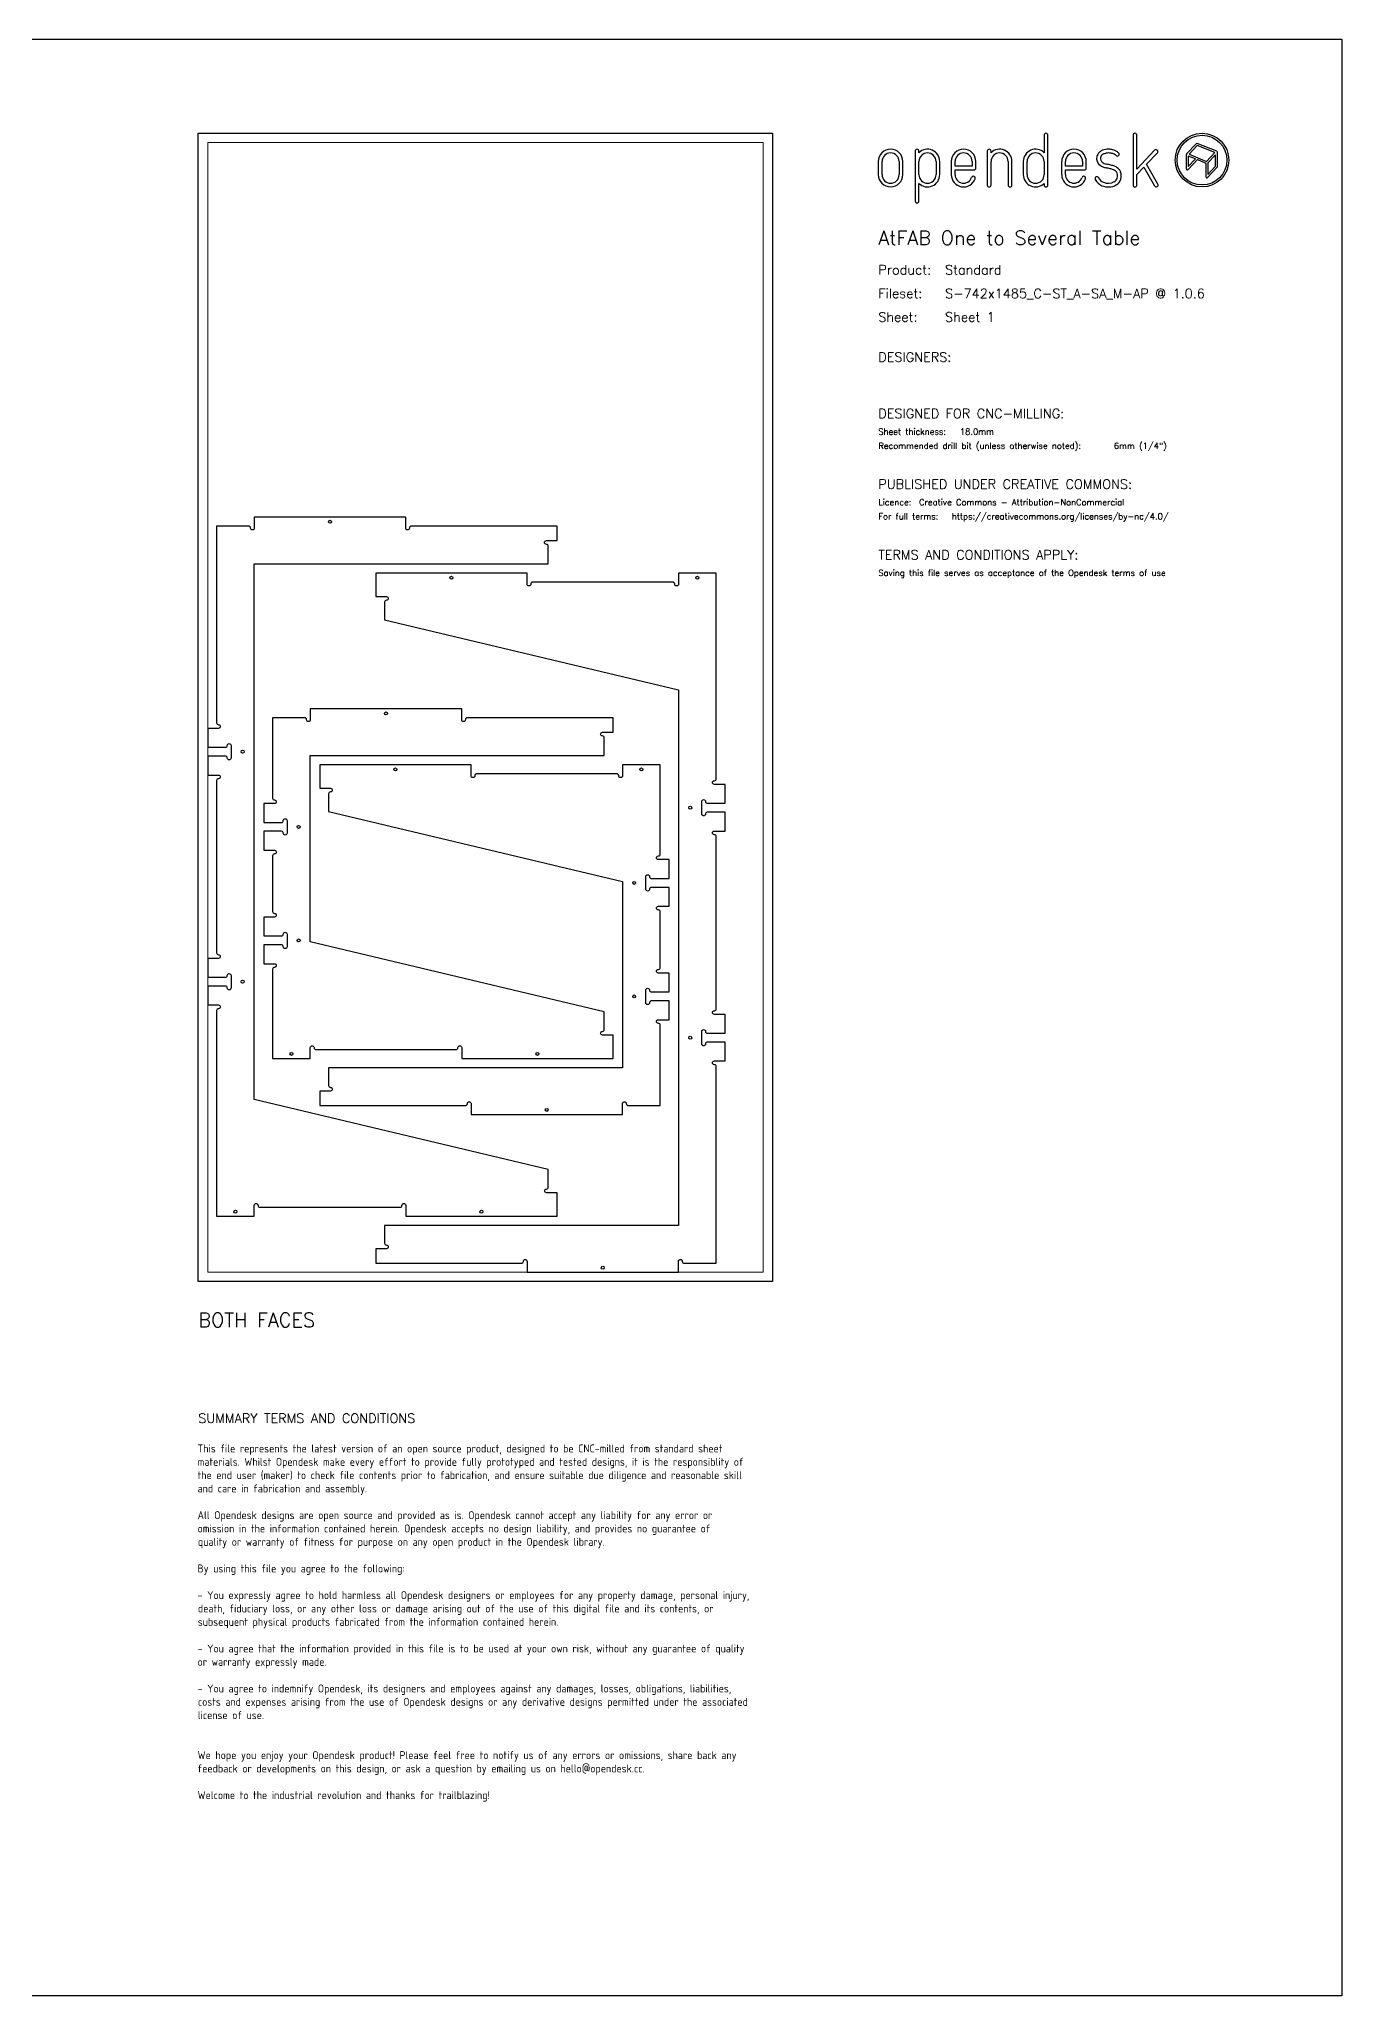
# Model space of a CAD drawing. Header units: millimetres. Extents: x -300 to 5880, y -300 to 4158.
# Drawn here: x 3112 to 5880, y 0 to 4158 of the extents above; entities that cross this region are included whole.
import ezdxf
from ezdxf.enums import TextEntityAlignment as Align

# ---------------------------------------------------------------- set-up
doc = ezdxf.new("R2010")
doc.units = ezdxf.units.MM
doc.layers.add('00-NOPRINT_TEXT', color=7, linetype='Continuous', lineweight=25)
doc.layers.add('00_NOPRINT_TOLERANCE', color=7, linetype='Continuous', lineweight=5)
for name, color, linetype, lineweight, true_color in [('BOARD_$TH-NOMINAL', 3, 'Continuous', 30, 0x00ff00), ('TOP-CUT-OUTSIDE_18.000MM', 220, 'Continuous', 25, 0xff00d1), ('TOP-HOLE-6.354MM-DIAM_18.000MM', 3, 'Continuous', 25, 0x00ff0c)]:
    doc.layers.add(name, color=color, linetype=linetype, lineweight=lineweight, true_color=true_color)
doc.styles.add('OD-ISOCP-17_221', font='isocp.shx')
doc.styles.add('OD-ISOCP-17_222', font='isocp.shx')
doc.styles.add('OD-ISOCP-17_223', font='isocp.shx')
doc.styles.add('OD-ISOCP-17_224', font='isocp.shx')
doc.styles.add('OD-ISOCP-17_225', font='isocp.shx')
doc.styles.add('OD-ISOCP-17_226', font='isocp.shx')
doc.styles.add('OD-ISOCP-17_227', font='isocp.shx')
doc.styles.add('OD-ISOCP-17_228', font='isocp.shx')
doc.styles.add('OD-ISOCP-17_229', font='isocp.shx')
doc.styles.add('OD-ISOCP-17_230', font='isocp.shx')
doc.styles.add('OD-ISOCP-17_231', font='isocp.shx')
doc.styles.add('OD-ISOCP-17_232', font='isocp.shx')
doc.styles.add('OD-ISOCP-17_233', font='isocp.shx')
doc.styles.add('OD-ISOCP-17_234', font='isocp.shx')
doc.styles.add('OD-ISOCP-17_235', font='isocp.shx')
doc.styles.add('OD-ISOCP-17_236', font='isocp.shx')
doc.styles.add('OD-ISOCP-17_237', font='isocp.shx')
doc.styles.add('OD-ISOCP-17_238', font='isocp.shx')
doc.styles.add('OD-ISOCP-17_239', font='isocp.shx')
doc.styles.add('OD-SIMPLEX-13_86', font='simplex.shx')
doc.styles.add('OD-SIMPLEX-20_82', font='simplex.shx')
doc.styles.add('OD-SIMPLEX-20_86', font='simplex.shx')
doc.styles.add('OD-SIMPLEX-30_83', font='simplex.shx')
doc.styles.add('OD-SIMPLEX-30_87', font='simplex.shx')

# ---------------------------------------------------------------- blocks, each defined once
blk = doc.blocks.new('Borders Opendesk_7')
at = {"layer": '00-NOPRINT_TEXT'}
for p, q in [((0, 4158), (5880, 4158)), ((5880, 4158), (5880, 0)), ((5247.4, 3954), (5247.4, 3916.7)), ((5255.3, 3848), (5255.3, 3954)), ((5436.4, 3954), (5436.4, 3848)), ((5444.4, 3881.9), (5444.4, 3954)), ((4973.4, 3920.1), (4973.4, 3814.1)), ((4981.3, 3916.7), (4981.3, 3920.1)), ((5126.6, 3920.1), (5126.6, 3848)), ((5134.5, 3916.7), (5134.5, 3920.1)), ((5482.1, 3922), (5444.4, 3881.9)), ((5464.8, 3892.1), (5487.9, 3916.6)), ((5549.5, 3912.6), (5549.5, 3882.2)), ((5570.5, 3935.8), (5550.1, 3914)), ((5553.7, 3909.6), (5553.7, 3887.4)), ((5568.8, 3903.5), (5553.7, 3909.6)), ((5572.6, 3931.9), (5555.2, 3913.4)), ((5555.2, 3913.4), (5592.6, 3898.3)), ((5610, 3916.9), (5572.6, 3931.9)), ((5614.4, 3919.6), (5572.8, 3936.3)), ((5592.6, 3898.3), (5610, 3916.9)), ((5611.5, 3912.4), (5595.2, 3895.1)), ((5611.5, 3888.1), (5611.5, 3912.4)), ((5615.7, 3887.3), (5615.7, 3917.6)), ((4895, 3898), (4895, 3870.1)), ((4902.9, 3870.1), (4902.9, 3898)), ((4939.3, 3898), (4939.3, 3870.1)), ((4947.3, 3870.1), (4947.3, 3898)), ((4981.3, 3870.1), (4981.3, 3898)), ((5017.7, 3898), (5017.7, 3870.1)), ((5025.6, 3870.1), (5025.6, 3898)), ((5050, 3898), (5050, 3870.1)), ((5058, 3888.1), (5058, 3898)), ((5094.4, 3888.1), (5058, 3888.1)), ((5058, 3870.1), (5058, 3880.1)), ((5058, 3880.1), (5098.3, 3880.1)), ((5094.4, 3898), (5094.4, 3888.1)), ((5102.3, 3884.1), (5102.3, 3898)), ((5134.5, 3848), (5134.5, 3898)), ((5170.9, 3898), (5170.9, 3848)), ((5178.9, 3848), (5178.9, 3898)), ((5203, 3898), (5203, 3870.1)), ((5211, 3870.1), (5211, 3898)), ((5247.4, 3898), (5247.4, 3870.1)), ((5284.6, 3898), (5284.6, 3870.1)), ((5292.6, 3888.1), (5292.6, 3898)), ((5329, 3888.1), (5292.6, 3888.1)), ((5292.6, 3870.1), (5292.6, 3880.1)), ((5292.6, 3880.1), (5332.9, 3880.1)), ((5329, 3898), (5329, 3888.1)), ((5336.9, 3884.1), (5336.9, 3898)), ((5444.4, 3870.4), (5459.1, 3886)), ((5444.4, 3848), (5444.4, 3870.4)), ((5459.1, 3886), (5482.1, 3846)), ((5489, 3850), (5464.8, 3892.1)), ((5553.1, 3880.8), (5572.9, 3901.9)), ((5553.7, 3887.4), (5568.8, 3903.5)), ((5572.9, 3901.9), (5591.1, 3894.5)), ((5591.1, 3894.5), (5591.1, 3865.5)), ((5594.7, 3864.1), (5615.1, 3885.8)), ((5595.2, 3895.1), (5595.2, 3870.7)), ((5595.2, 3870.7), (5611.5, 3888.1)), ((4981.3, 3814.1), (4981.3, 3851.4)), ((5247.4, 3851.4), (5247.4, 3848)), ((5880, 0), (0, 0))]:
    blk.add_line(p, q, dxfattribs=at)
for radius in [57, 52.9]:
    blk.add_circle((5582.9, 3901), radius, dxfattribs=at)
for centre, radius, start, end in [((5251.3, 3954), 3.97, 0, 180), ((5440.4, 3954), 3.97, 0, 180), ((4921.1, 3898), 26.1, 0, 180), ((4921.1, 3898), 18.2, 0, 180), ((4977.3, 3920.1), 3.97, 0, 180), ((4999.5, 3898), 26.1, 0, 134.1316), ((4999.5, 3898), 18.2, 0, 180), ((5076.2, 3898), 26.1, 0, 180), ((5076.2, 3898), 18.2, 0, 180), ((5130.6, 3920.1), 3.97, 0, 180), ((5152.7, 3898), 26.1, 0, 134.1316), ((5152.7, 3898), 18.2, 0, 180), ((5229.2, 3898), 26.1, 45.8684, 180), ((5229.2, 3898), 18.2, 0, 180), ((5310.8, 3898), 26.1, 0, 180), ((5310.8, 3898), 18.2, 0, 180), ((5377.2, 3904.5), 18.3, 167.0964, 235.8453), ((5375.9, 3904.8), 16.9, 150.5139, 167.0489), ((5377.5, 3903.4), 19, 138.9882, 149.267), ((5377.5, 3903.4), 19, 127.9168, 138.9882), ((5380.5, 3899.5), 24, 111.7012, 127.9168), ((5375.9, 3904.8), 8.99, 151.0519, 168.0238), ((5377.5, 3903.4), 11.1, 138.9882, 148.8091), ((5377.5, 3903.4), 11.1, 127.9168, 138.9882), ((5380.5, 3899.5), 16, 111.7012, 127.9168), ((5383.5, 3891.9), 32.1, 90, 111.7012), ((5383.5, 3891.9), 24.2, 90, 111.7012), ((5383.5, 3878.8), 45.3, 80.7104, 90), ((5383.5, 3878.8), 37.3, 80.7104, 90), ((5385.9, 3893.2), 22.7, 71.5035, 80.7104), ((5385.9, 3893.2), 30.7, 71.5035, 80.7104), ((5387.1, 3896.7), 19, 61.0356, 71.5035), ((5387.1, 3896.7), 26.9, 61.0356, 71.5035), ((5387.1, 3896.7), 19, 46.7983, 61.0356), ((5387.1, 3896.7), 26.9, 46.7983, 61.0356), ((5402.8, 3913.5), 3.97, 226.7983, 46.7983), ((5485, 3919.3), 3.97, 316.7135, 136.7135), ((5551.6, 3912.6), 2.06, 136.7696, 180), ((5572, 3934.4), 2.06, 68.0714, 136.7696), ((5613.6, 3917.6), 2.06, 0, 68.0714), ((4921.1, 3870.1), 26.1, 180, 0), ((4921.1, 3870.1), 18.2, 180, 0), ((4999.5, 3870.1), 18.2, 180, 0), ((4999.5, 3870.1), 26.1, 225.8684, 0), ((5076.2, 3870.1), 26.1, 180, 340.0258), ((5076.2, 3870.1), 18.2, 180, 340.0258), ((5098.3, 3884.1), 3.97, 270, 0), ((5229.2, 3870.1), 26.1, 180, 314.1316), ((5229.2, 3870.1), 18.2, 180, 0), ((5310.8, 3870.1), 26.1, 180, 340.0258), ((5310.8, 3870.1), 18.2, 180, 340.0258), ((5332.9, 3884.1), 3.97, 270, 0), ((5377.2, 3904.5), 10.3, 167.9603, 235.8613), ((5382, 3911.6), 26.9, 235.8511, 248.0912), ((5382, 3911.6), 18.9, 235.8511, 248.0912), ((5388.7, 3928.4), 44.9, 248.0912, 257.5385), ((5388.7, 3928.4), 37, 248.0912, 257.5385), ((5300, 3526.6), 366.5, 76.1947, 77.5385), ((5300, 3526.6), 374.5, 76.1947, 77.5385), ((5372.7, 3822.5), 61.9, 69.1442, 76.1947), ((5372.7, 3822.5), 69.8, 69.1442, 76.1947), ((5389.5, 3866.6), 14.6, 38.9291, 69.1442), ((5389.5, 3866.6), 22.5, 38.9291, 69.1442), ((5393.9, 3870.2), 8.99, 17.5834, 38.9291), ((5385.6, 3867.6), 17.6, 343.8033, 17.5834), ((5393.9, 3870.2), 16.9, 17.5834, 38.9291), ((5385.6, 3867.6), 25.5, 343.8033, 17.5834), ((5551.6, 3882.2), 2.06, 180, 316.7696), ((5613.6, 3887.3), 2.06, 316.7696, 0), ((5097, 3862.6), 3.97, 340.0258, 160.0258), ((5130.6, 3848), 3.97, 180, 0), ((5174.9, 3848), 3.97, 180, 0), ((5251.3, 3848), 3.97, 180, 0), ((5331.6, 3862.6), 3.97, 340.0258, 160.0258), ((5359.7, 3861.7), 3.97, 24.786, 204.786), ((5380.2, 3871.2), 26.6, 204.786, 247.9544), ((5380.2, 3871.2), 18.7, 204.786, 247.9544), ((5383.5, 3879.3), 35.4, 247.9544, 298.2026), ((5383.5, 3879.3), 27.4, 247.9544, 298.2026), ((5390.6, 3866.1), 12.5, 298.2026, 343.8033), ((5390.6, 3866.1), 20.4, 298.2026, 343.8033), ((5440.4, 3848), 3.97, 180, 0), ((5485.5, 3848), 3.97, 209.8417, 29.8417), ((5593.2, 3865.5), 2.06, 180, 316.7696), ((4977.3, 3814.1), 3.97, 180, 0)]:
    blk.add_arc(centre, radius, start, end, dxfattribs=at)
at = {"layer": '00_NOPRINT_TOLERANCE'}
for p, q in [((3450, 3958), (4670, 3958)), ((3450, 1518), (3450, 3958)), ((4670, 3958), (4670, 1518)), ((3470, 3938), (4650, 3938)), ((3470, 1538), (3470, 3938)), ((4650, 3938), (4650, 1538)), ((4670, 1518), (3450, 1518)), ((4650, 1538), (3470, 1538))]:
    blk.add_line(p, q, dxfattribs=at)
at = {"layer": 'BOARD_$TH-NOMINAL'}
for p, q in [((3450, 3958), (4670, 3958)), ((3450, 1518), (3450, 3958)), ((4670, 3958), (4670, 1518)), ((4670, 1518), (3450, 1518))]:
    blk.add_line(p, q, dxfattribs=at)
at = {"layer": '00-NOPRINT_TEXT'}
for s, height, style, p in [('AtFAB One to Several Table', 30, 'OD-SIMPLEX-30_83', (4895, 3720.9)), ('Product:', 20, 'OD-SIMPLEX-20_82', (4895, 3657.9)), ('Standard', 20, 'OD-SIMPLEX-20_82', (5036.9, 3657.9)), ('Fileset:', 20, 'OD-SIMPLEX-20_82', (4895, 3607.7)), ('S-742x1485_C-ST_A-SA_M-AP @ 1.0.6', 20, 'OD-SIMPLEX-20_82', (5036.9, 3607.6)), ('Sheet:', 20, 'OD-SIMPLEX-20_82', (4895, 3557.4)), ('Sheet 1', 20, 'OD-SIMPLEX-20_82', (5036.9, 3557.5)), ('DESIGNERS:', 20, 'OD-SIMPLEX-20_82', (4895, 3472.4)), ('DESIGNED FOR CNC-MILLING:', 20, 'OD-SIMPLEX-20_82', (4895, 3352.4)), ('Sheet thickness:', 13, 'OD-SIMPLEX-13_86', (4895, 3317.4)), ('18.0mm', 13, 'OD-SIMPLEX-13_86', (5068.3, 3317.4)), ('Recommended drill bit (unless otherwise noted):', 13, 'OD-SIMPLEX-13_86', (4895, 3287.4)), ('6mm (1/4")', 13, 'OD-SIMPLEX-13_86', (5395.5, 3287.4)), ('PUBLISHED UNDER CREATIVE COMMONS:', 20, 'OD-SIMPLEX-20_82', (4895, 3202.4)), ('Licence:', 13, 'OD-SIMPLEX-13_86', (4895, 3167.4)), ('Creative Commons - Attribution-NonCommercial', 13, 'OD-SIMPLEX-13_86', (4981.5, 3167.4)), ('For full terms:', 13, 'OD-SIMPLEX-13_86', (4895, 3137.4)), ('https://creativecommons.org/licenses/by-nc/4.0/', 13, 'OD-SIMPLEX-13_86', (5051.1, 3137.4)), ('TERMS AND CONDITIONS APPLY:', 20, 'OD-SIMPLEX-20_82', (4895, 3052.3)), ('Saving this file serves as acceptance of the Opendesk terms of use ', 13, 'OD-SIMPLEX-13_86', (4895, 3017.3))]:
    blk.add_text(s, height=height, dxfattribs=dict(at, style=style)).set_placement(p)
at = {"layer": '00-NOPRINT_TEXT', "color": 7}
for s, height, style, p in [('BOTH FACES', 30, 'OD-SIMPLEX-30_87', (3450, 1451.3)), ('SUMMARY TERMS AND CONDITIONS', 20, 'OD-SIMPLEX-20_86', (3450, 1237.4))]:
    blk.add_text(s, height=height, dxfattribs=dict(at, style=style)).set_placement(p, align=Align.TOP_LEFT)
for s, style, p in [('This file represents the latest version of an open source product, designed to be CNC-milled from standard sheet', 'OD-ISOCP-17_221', (3448.5, 1154.7)), ('materials. Whilst Opendesk make every effort to provide fully prototyped and tested designs, it is the responsiblity of', 'OD-ISOCP-17_222', (3448.5, 1126.3)), ('the end user (maker) to check file contents prior to fabrication, and ensure suitable due diligence and reasonable skill', 'OD-ISOCP-17_223', (3448.5, 1098)), ('and care in fabrication and assembly.', 'OD-ISOCP-17_224', (3448.5, 1069.7)), ('All Opendesk designs are open source and provided as is. Opendesk cannot accept any liability for any error or', 'OD-ISOCP-17_225', (3448.5, 1013)), ('omission in the information contained herein. Opendesk accepts no design liability, and provides no guarantee of', 'OD-ISOCP-17_226', (3448.5, 984.7)), ('quality or warranty of fitness for purpose on any open product in the Opendesk library.', 'OD-ISOCP-17_227', (3449.1, 956.3)), ('By using this file you agree to the following:', 'OD-ISOCP-17_228', (3448.5, 899.7)), ('- You expressly agree to hold harmless all Opendesk designers or employees for any property damage, personal injury,', 'OD-ISOCP-17_229', (3448.5, 843)), ('death, fiduciary loss, or any other loss or damage arising out of the use of this digital file and its contents, or', 'OD-ISOCP-17_230', (3449.1, 814.7)), ('subsequent physical products fabricated from the information contained herein.', 'OD-ISOCP-17_231', (3449, 786.3)), ('- You agree that the information provided in this file is to be used at your own risk, without any guarantee of quality', 'OD-ISOCP-17_232', (3448.5, 729.7)), ('or warranty expressly made.', 'OD-ISOCP-17_233', (3448.5, 701.3)), ('- You agree to indemnify Opendesk, its designers and employees against any damages, losses, obligations, liabilities,', 'OD-ISOCP-17_234', (3448.5, 644.7)), ('costs and expenses arising from the use of Opendesk designs or any derivative designs permitted under the associated', 'OD-ISOCP-17_235', (3449.1, 616.3)), ('license of use.', 'OD-ISOCP-17_236', (3448.8, 588)), ('We hope you enjoy your Opendesk product! Please feel free to notify us of any errors or omissions, share back any', 'OD-ISOCP-17_237', (3448.5, 503)), ('feedback or developments on this design, or ask a question by emailing us on hello@opendesk.cc.', 'OD-ISOCP-17_238', (3448.5, 474.7)), ('Welcome to the industrial revolution and thanks for trailblazing!', 'OD-ISOCP-17_239', (3448.5, 418))]:
    blk.add_text(s, height=17, dxfattribs=dict(at, style=style)).set_placement(p)

msp = doc.modelspace()

# ---------------------------------------------------------------- linework, layer by layer
at = {"layer": 'TOP-CUT-OUTSIDE_18.000MM'}
for points in [[(3492.8, 2586.4, 0.414214), (3488.8, 2582.4), (3488.8, 2216.5, 0.414214), (3492.8, 2212.5, -1), (3492.8, 2204.6), (3470, 2204.6), (3470, 2164.5), (3507.6, 2164.5, 0.414214), (3511.6, 2168.4, -1), (3519.5, 2168.4), (3519.5, 2141.7, -1), (3511.6, 2141.7, 0.414214), (3507.6, 2145.7), (3470, 2145.7), (3470, 2105.6), (3492.8, 2105.6, -1), (3492.8, 2097.7, 0.414214), (3488.8, 2093.7), (3488.8, 1657), (3569, 1657), (3569, 1679.8, -1), (3576.9, 1679.8, 0.414214), (3580.9, 1675.8), (3878.8, 1675.8, 0.414214), (3882.8, 1679.8, -1), (3890.7, 1679.8), (3890.7, 1657), (4212.4, 1657), (4212.4, 1706.5), (4189.7, 1706.5, -1), (4189.7, 1714.4, 0.414214), (4193.6, 1718.4), (4193.6, 1756), (3569, 1904.5), (3569, 3042.9), (4193.6, 3042.9), (4193.6, 3080.5, 0.414214), (4189.7, 3084.4, -1), (4189.7, 3092.4), (4212.4, 3092.4), (4212.4, 3123.1), (3902.6, 3123.1, 0.414214), (3898.6, 3119.1, -1), (3890.7, 3119.1), (3890.7, 3141.9), (3569, 3141.9), (3569, 3119.1, -1), (3561.1, 3119.1, 0.414214), (3557.1, 3123.1), (3488.8, 3123.1), (3488.8, 2705.1, 0.414214), (3492.8, 2701.2, -1), (3492.8, 2693.3), (3470, 2693.3), (3470, 2653.2), (3507.6, 2653.2, 0.414214), (3511.6, 2657.1, -1), (3519.5, 2657.1), (3519.5, 2630.4, -1), (3511.6, 2630.4, 0.414214), (3507.6, 2634.4), (3470, 2634.4), (3470, 2594.3), (3492.8, 2594.3, -1)], [(4156.6, 3000.1, -1), (4148.7, 3000.1), (4148.7, 3022.9), (3827, 3022.9), (3827, 2973.4), (3849.7, 2973.4, -1), (3849.7, 2965.5, 0.414214), (3845.8, 2961.5), (3845.8, 2923.9), (4470.4, 2775.4), (4470.4, 1637), (3845.8, 1637), (3845.8, 1599.4, 0.414214), (3849.7, 1595.4, -1), (3849.7, 1587.5), (3827, 1587.5), (3827, 1556.8), (4136.8, 1556.8, 0.414214), (4140.8, 1560.8, -1), (4148.7, 1560.8), (4148.7, 1538), (4470.4, 1538), (4470.4, 1560.8, -1), (4478.3, 1560.8, 0.414214), (4482.3, 1556.8), (4550.6, 1556.8), (4550.6, 1974.7, 0.414214), (4546.6, 1978.7, -1), (4546.6, 1986.6), (4569.4, 1986.6), (4569.4, 2026.7), (4531.8, 2026.7, 0.414214), (4527.8, 2022.7, -1), (4519.9, 2022.7), (4519.9, 2049.5, -1), (4527.8, 2049.5, 0.414214), (4531.8, 2045.5), (4569.4, 2045.5), (4569.4, 2085.6), (4546.6, 2085.6, -1), (4546.6, 2093.5, 0.414214), (4550.6, 2097.5), (4550.6, 2463.4, 0.414214), (4546.6, 2467.4, -1), (4546.6, 2475.3), (4569.4, 2475.3), (4569.4, 2515.4), (4531.8, 2515.4, 0.414214), (4527.8, 2511.4, -1), (4519.9, 2511.4), (4519.9, 2538.1, -1), (4527.8, 2538.1, 0.414214), (4531.8, 2534.2), (4569.4, 2534.2), (4569.4, 2574.3), (4546.6, 2574.3, -1), (4546.6, 2582.2, 0.414214), (4550.6, 2586.2), (4550.6, 3022.9), (4470.4, 3022.9), (4470.4, 3000.1, -1), (4462.5, 3000.1, 0.414214), (4458.5, 3004.1), (4160.6, 3004.1, 0.414214)], [(3680.1, 2711.8, 0.414214), (3676.1, 2715.8), (3607.8, 2715.8), (3607.8, 2545.4, 0.414214), (3611.8, 2541.4, -1), (3611.8, 2533.5), (3589, 2533.5), (3589, 2493.4), (3626.6, 2493.4, 0.414214), (3630.6, 2497.4, -1), (3638.5, 2497.4), (3638.5, 2470.6, -1), (3630.6, 2470.6, 0.414214), (3626.6, 2474.6), (3589, 2474.6), (3589, 2434.5), (3611.8, 2434.5, -1), (3611.8, 2426.6, 0.414214), (3607.8, 2422.6), (3607.8, 2304.2, 0.414214), (3611.8, 2300.2, -1), (3611.8, 2292.3), (3589, 2292.3), (3589, 2252.2), (3626.6, 2252.2, 0.414214), (3630.6, 2256.1, -1), (3638.5, 2256.1), (3638.5, 2229.4, -1), (3630.6, 2229.4, 0.414214), (3626.6, 2233.4), (3589, 2233.4), (3589, 2193.3), (3611.8, 2193.3, -1), (3611.8, 2185.4, 0.414214), (3607.8, 2181.4), (3607.8, 1992.2), (3688, 1992.2), (3688, 2014.9, -1), (3695.9, 2014.9, 0.414214), (3699.9, 2011), (3997.8, 2011, 0.414214), (4001.8, 2014.9, -1), (4009.7, 2014.9), (4009.7, 1992.2), (4331.4, 1992.2), (4331.4, 2041.7), (4308.7, 2041.7, -1), (4308.7, 2049.6, 0.414214), (4312.6, 2053.5), (4312.6, 2091.2), (3688, 2239.6), (3688, 2635.6), (4312.6, 2635.6), (4312.6, 2673.2, 0.414214), (4308.7, 2677.2, -1), (4308.7, 2685.1), (4331.4, 2685.1), (4331.4, 2715.8), (4021.6, 2715.8, 0.414214), (4017.6, 2711.8, -1), (4009.7, 2711.8), (4009.7, 2734.6), (3688, 2734.6), (3688, 2711.8, -1)], [(4359.3, 1895.9, 0.414214), (4363.3, 1892), (4431.6, 1892), (4431.6, 2062.4, 0.414214), (4427.6, 2066.4, -1), (4427.6, 2074.3), (4450.4, 2074.3), (4450.4, 2114.4), (4412.8, 2114.4, 0.414214), (4408.8, 2110.4, -1), (4400.9, 2110.4), (4400.9, 2137.2, -1), (4408.8, 2137.2, 0.414214), (4412.8, 2133.2), (4450.4, 2133.2), (4450.4, 2173.3), (4427.6, 2173.3, -1), (4427.6, 2181.2, 0.414214), (4431.6, 2185.2), (4431.6, 2303.6, 0.414214), (4427.6, 2307.6, -1), (4427.6, 2315.5), (4450.4, 2315.5), (4450.4, 2355.6), (4412.8, 2355.6, 0.414214), (4408.8, 2351.6, -1), (4400.9, 2351.6), (4400.9, 2378.4, -1), (4408.8, 2378.4, 0.414214), (4412.8, 2374.4), (4450.4, 2374.4), (4450.4, 2414.5), (4427.6, 2414.5, -1), (4427.6, 2422.4, 0.414214), (4431.6, 2426.4), (4431.6, 2615.6), (4351.4, 2615.6), (4351.4, 2592.8, -1), (4343.5, 2592.8, 0.414214), (4339.5, 2596.8), (4041.6, 2596.8, 0.414214), (4037.6, 2592.8, -1), (4029.7, 2592.8), (4029.7, 2615.6), (3708, 2615.6), (3708, 2566.1), (3730.8, 2566.1, -1), (3730.8, 2558.2, 0.414214), (3726.8, 2554.2), (3726.8, 2516.6), (4351.4, 2368.1), (4351.4, 1972.2), (3726.8, 1972.2), (3726.8, 1934.6, 0.414214), (3730.8, 1930.6, -1), (3730.8, 1922.7), (3708, 1922.7), (3708, 1892), (4017.8, 1892, 0.414214), (4021.8, 1895.9, -1), (4029.7, 1895.9), (4029.7, 1873.2), (4351.4, 1873.2), (4351.4, 1895.9, -1)]]:
    msp.add_lwpolyline(points, format="xyb", close=True, dxfattribs=at)
at = {"layer": 'TOP-HOLE-6.354MM-DIAM_18.000MM'}
for centre in [(3729.9, 3132.5), (3987.8, 3013.5), (4510.5, 3013.5), (3848.8, 2725.2), (3544.2, 2643.8), (3868.8, 2606.2), (4391.5, 2606.2), (4495.2, 2524.8), (3663.2, 2484), (4376.2, 2365), (3663.2, 2242.8), (3544.2, 2155.1), (4376.2, 2123.8), (4495.2, 2036.1), (3647.9, 2001.6), (4170.6, 2001.6), (4190.6, 1882.6), (3528.9, 1666.4), (4051.6, 1666.4), (4309.6, 1547.4)]:
    msp.add_circle(centre, 3.18, dxfattribs=at)

# ---------------------------------------------------------------- block references
msp.add_blockref('Borders Opendesk_7', (0, 0))

doc.saveas('drawing.dxf')
